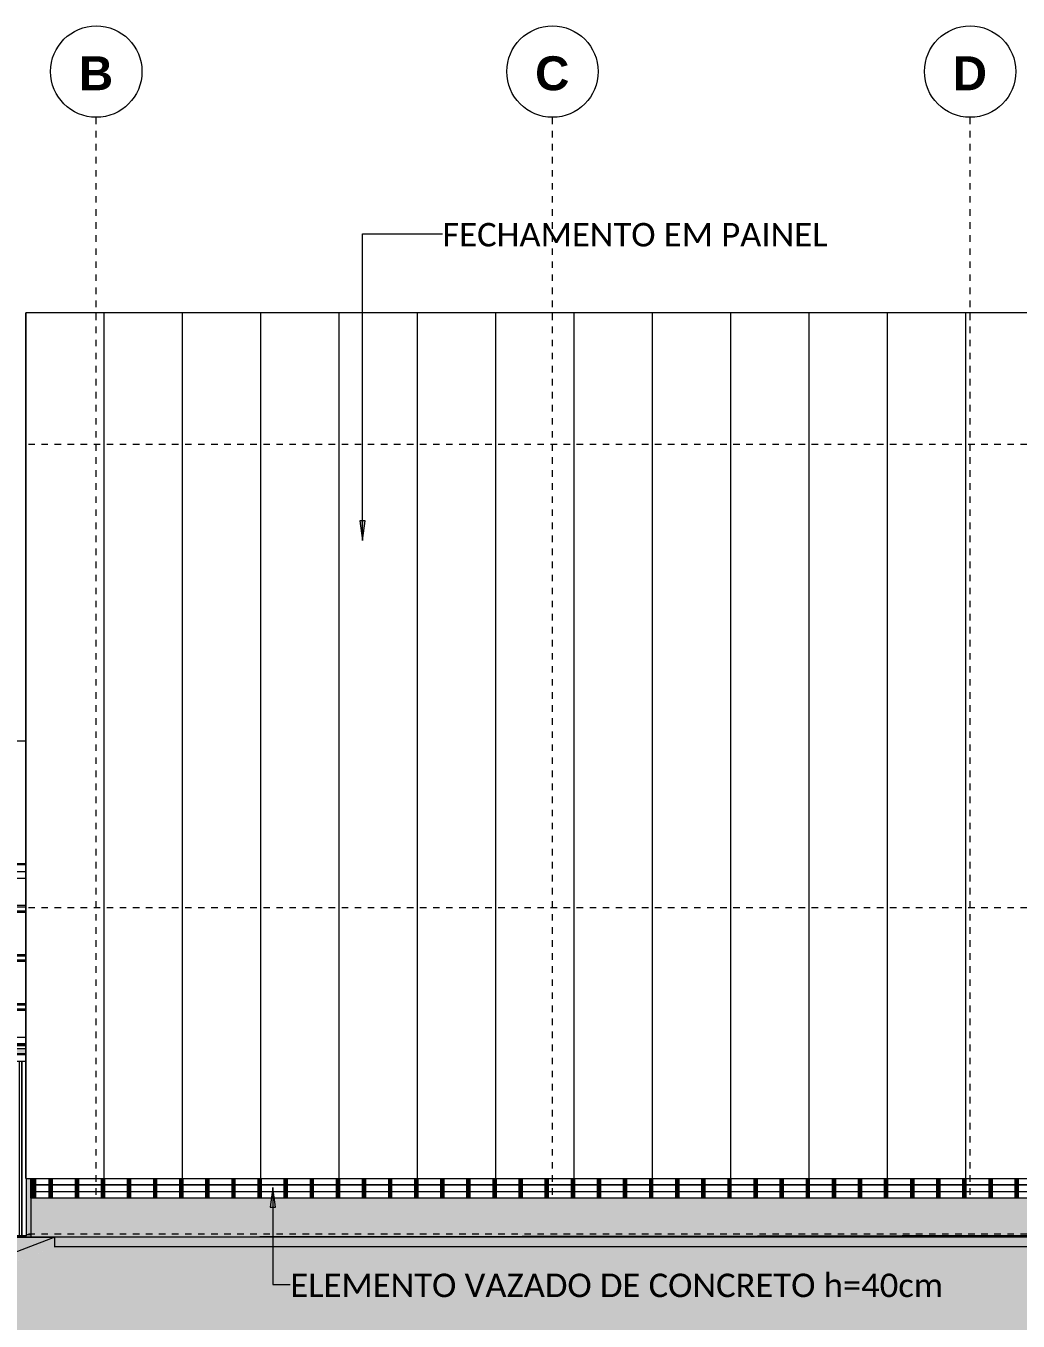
# Model space of a CAD drawing. Header units: metres. Extents: x -3 to 469, y -13 to 19.
# Drawn here: x 286.85 to 302.05, y -1.34 to 18.51 of the extents above; entities that cross this region are included whole.
import ezdxf

# ---------------------------------------------------------------- set-up
doc = ezdxf.new("R2010")
doc.units = ezdxf.units.M
doc.linetypes.add('Center', pattern=[0.03, 0.012, -0.006, 0.006, -0.006])
doc.linetypes.add('Grid Line', pattern=[0.022225, 0.0127, -0.003175, 0.003175, -0.003175])
for name, color, linetype, lineweight in [('0-1', 7, 'Continuous', 5), ('A-ANNO-KEYN', 7, 'Continuous', 5), ('A-DETL-1', 7, 'Continuous', 20), ('A-DETL-5', 7, 'Continuous', 9), ('A-FLOR', 7, 'Continuous', 9), ('A-FLOR-1', 7, 'Continuous', 20), ('A-GLAZ-CURT', 7, 'Continuous', 5), ('A-GLAZ-CWMG', 7, 'Continuous', 5), ('A-WALL', 7, 'Continuous', 9), ('I-WALL', 7, 'Continuous', 9), ('S-GRID-IDEN', 7, 'Continuous', 5), ('S-GRID-IDEN-1', 7, 'Continuous', 18)]:
    doc.layers.add(name, color=color, linetype=linetype, lineweight=lineweight)
for name, color, linetype, lineweight, true_color in [('A-DETL-GENF-1', 7, 'Continuous', 5, 0xb8a087), ('A-FLOR-2', 7, 'Continuous', 9, 0xaaaaaa), ('A-FLOR-LEVL-2', 7, 'Center', 5, 0x0080c0), ('A-FLOR-PATT-5', 7, 'Continuous', 20, 0xd8dad9), ('A-FLOR-PATT-6', 7, 'Continuous', 20, 0xb8c78b), ('A-FLOR-PATT-7', 7, 'Continuous', 20, 0xd3dcb8), ('A-FLOR-PATT-8', 7, 'Continuous', 9, 0x6b7b3c), ('A-GENM-1', 7, 'Continuous', 9, 0xaaaaaa), ('A-GLAZ-CWMG-1', 7, 'Continuous', 5, 0xf2f2f2), ('A-WALL-1', 7, 'Continuous', 9, 0xaaaaaa), ('A-WALL-PATT-2', 7, 'Continuous', 5, 0x5f5f5f), ('A-WALL-PATT-3', 7, 'Continuous', 5, 0x515151), ('S-COLS-2', 7, 'Continuous', 9, 0xe3e2df), ('S-GRID-1', 9, 'Grid Line', 5, 0x808080)]:
    doc.layers.add(name, color=color, linetype=linetype, lineweight=lineweight, true_color=true_color)
doc.styles.add('Arial_B', font='arialbd.ttf', dxfattribs={"height": 0.52})
doc.styles.add('Calibri_2', font='calibri.ttf', dxfattribs={"height": 0.36})

# ---------------------------------------------------------------- blocks, each defined once
blk = doc.blocks.new('PL 215543 - PL 215543-313195-FACHADA 03')
at = {"layer": 'A-GENM-1'}
for p, q in [((-2.509, -0.03), (-2.509, 2.64)), ((-2.509, 2.64), (-2.509, -0.03)), ((-2.473, -0.03), (-2.473, 2.64)), ((-2.409, 2.64), (-2.405, 2.64)), ((-2.405, 2.64), (-2.333, 2.64)), ((-2.405, -0.03), (-2.405, 2.64)), ((-2.333, 2.64), (-2.33, 2.64)), ((-2.333, -0.03), (-2.333, 2.64)), ((-2.265, -0.03), (-2.265, 2.64)), ((-2.229, -0.03), (-2.229, 2.64)), ((-2.229, -0.03), (-2.229, 2.64)), ((-2.193, 2.64), (-2.193, -0.03)), ((-2.129, 2.64), (-2.125, 2.64)), ((-2.125, 2.64), (-2.053, 2.64)), ((-2.125, -0.03), (-2.125, 2.64)), ((-2.053, 2.64), (-2.05, 2.64)), ((-2.053, -0.03), (-2.053, 2.64)), ((-1.985, -0.03), (-1.985, 2.64)), ((-1.949, -0.03), (-1.949, 2.64)), ((-1.949, -0.03), (-1.949, 2.64)), ((-1.913, 2.64), (-1.913, -0.03)), ((-1.849, 2.64), (-1.845, 2.64)), ((-1.845, 2.64), (-1.773, 2.64)), ((-1.845, -0.03), (-1.845, 2.64)), ((-1.773, 2.64), (-1.77, 2.64)), ((-1.773, -0.03), (-1.773, 2.64)), ((-1.705, -0.03), (-1.705, 2.64)), ((-1.669, -0.03), (-1.669, 2.64)), ((-1.669, -0.03), (-1.669, 2.64)), ((-1.633, 2.64), (-1.633, -0.03)), ((-1.569, 2.64), (-1.565, 2.64)), ((-1.565, 2.64), (-1.493, 2.64)), ((-1.565, -0.03), (-1.565, 2.64)), ((-1.493, 2.64), (-1.49, 2.64)), ((-1.493, -0.03), (-1.493, 2.64)), ((-1.425, -0.03), (-1.425, 2.64)), ((-1.389, -0.03), (-1.389, 2.64)), ((-1.389, -0.03), (-1.389, 2.64)), ((-1.353, 2.64), (-1.353, -0.03)), ((-1.289, 2.64), (-1.285, 2.64)), ((-1.285, 2.64), (-1.213, 2.64)), ((-1.285, -0.03), (-1.285, 2.64)), ((-1.213, 2.64), (-1.21, 2.64)), ((-1.213, -0.03), (-1.213, 2.64)), ((-1.145, -0.03), (-1.145, 2.64)), ((-1.109, -0.03), (-1.109, 2.64)), ((-1.109, -0.03), (-1.109, 2.64)), ((-1.073, 2.64), (-1.073, -0.03)), ((-1.009, 2.64), (-1.005, 2.64)), ((-1.005, 2.64), (-0.933, 2.64)), ((-1.005, -0.03), (-1.005, 2.64)), ((-0.933, 2.64), (-0.93, 2.64)), ((-0.933, -0.03), (-0.933, 2.64)), ((-0.865, -0.03), (-0.865, 2.64)), ((-0.829, -0.03), (-0.829, 2.64)), ((-0.829, -0.03), (-0.829, 2.64)), ((-0.793, -0.03), (-0.793, 2.64)), ((-0.729, 2.64), (-0.725, 2.64)), ((-0.725, 2.64), (-0.653, 2.64)), ((-0.725, -0.03), (-0.725, 2.64)), ((-0.653, 2.64), (-0.65, 2.64)), ((-0.653, -0.03), (-0.653, 2.64)), ((-0.585, -0.03), (-0.585, 2.64)), ((-0.549, 2.64), (-0.549, -0.03)), ((-0.549, -0.03), (-0.549, 2.64)), ((-0.48, -0.03), (-0.48, 0.85)), ((-2.509, -0.03), (-2.578, -0.03)), ((-2.473, -0.03), (-2.509, -0.03)), ((-2.405, -0.03), (-2.473, -0.03)), ((-2.333, -0.03), (-2.405, -0.03)), ((-2.265, -0.03), (-2.333, -0.03)), ((-2.229, -0.03), (-2.265, -0.03)), ((-2.193, -0.03), (-2.229, -0.03)), ((-2.125, -0.03), (-2.193, -0.03)), ((-2.053, -0.03), (-2.125, -0.03)), ((-1.985, -0.03), (-2.053, -0.03)), ((-1.949, -0.03), (-1.985, -0.03)), ((-1.913, -0.03), (-1.949, -0.03)), ((-1.845, -0.03), (-1.913, -0.03)), ((-1.773, -0.03), (-1.845, -0.03)), ((-1.705, -0.03), (-1.773, -0.03)), ((-1.669, -0.03), (-1.705, -0.03)), ((-1.633, -0.03), (-1.669, -0.03)), ((-1.565, -0.03), (-1.633, -0.03)), ((-1.493, -0.03), (-1.565, -0.03)), ((-1.425, -0.03), (-1.493, -0.03)), ((-1.389, -0.03), (-1.425, -0.03)), ((-1.353, -0.03), (-1.389, -0.03)), ((-1.285, -0.03), (-1.353, -0.03)), ((-1.213, -0.03), (-1.285, -0.03)), ((-1.145, -0.03), (-1.213, -0.03)), ((-1.109, -0.03), (-1.145, -0.03)), ((-1.073, -0.03), (-1.109, -0.03)), ((-1.005, -0.03), (-1.073, -0.03)), ((-0.933, -0.03), (-1.005, -0.03)), ((-0.865, -0.03), (-0.933, -0.03)), ((-0.829, -0.03), (-0.865, -0.03)), ((-0.793, -0.03), (-0.829, -0.03)), ((-0.725, -0.03), (-0.793, -0.03)), ((-0.653, -0.03), (-0.725, -0.03)), ((-0.585, -0.03), (-0.653, -0.03)), ((-0.549, -0.03), (-0.585, -0.03)), ((-0.48, -0.03), (-0.549, -0.03))]:
    blk.add_line(p, q, dxfattribs=at)
blk = doc.blocks.new('Viga-007 35615 - Viga-007 35615-329649-FACHADA 03')
at = {"layer": 'A-GENM-1'}
for p, q in [((-1.305, 5.033), (-1.41, 5.033)), ((-1.41, 5.01), (-1.305, 5.01)), ((-0.817, 5.033), (-1.267, 5.033)), ((-1.267, 5.01), (-0.817, 5.01)), ((-0.488, 5.033), (-0.779, 5.033)), ((-0.779, 5.01), (-0.488, 5.01)), ((-1.41, 4.95), (-1.305, 4.95)), ((-1.41, 4.928), (-1.305, 4.928)), ((-1.267, 4.95), (-0.817, 4.95)), ((-1.267, 4.928), (-0.817, 4.928)), ((-0.779, 4.95), (-0.488, 4.95)), ((-0.779, 4.928), (-0.488, 4.928)), ((-1.41, 4.282), (-1.304, 4.282)), ((-1.41, 4.26), (-1.304, 4.26)), ((-1.41, 4.2), (-1.304, 4.2)), ((-1.41, 4.178), (-1.304, 4.178)), ((-1.268, 4.282), (-0.817, 4.282)), ((-1.268, 4.26), (-0.817, 4.26)), ((-1.268, 4.2), (-0.817, 4.2)), ((-1.268, 4.178), (-0.817, 4.178)), ((-0.78, 4.282), (-0.488, 4.282)), ((-0.78, 4.26), (-0.488, 4.26)), ((-0.78, 4.2), (-0.488, 4.2)), ((-0.78, 4.178), (-0.488, 4.178)), ((-1.41, 3.532), (-1.305, 3.532)), ((-1.41, 3.51), (-1.305, 3.51)), ((-1.41, 3.45), (-1.305, 3.45)), ((-1.41, 3.427), (-1.305, 3.427)), ((-1.267, 3.532), (-0.817, 3.532)), ((-1.267, 3.51), (-0.817, 3.51)), ((-1.267, 3.45), (-0.817, 3.45)), ((-1.267, 3.427), (-0.817, 3.427)), ((-0.779, 3.532), (-0.488, 3.532)), ((-0.779, 3.51), (-0.488, 3.51)), ((-0.779, 3.45), (-0.488, 3.45)), ((-0.779, 3.427), (-0.488, 3.427))]:
    blk.add_line(p, q, dxfattribs=at)
blk = doc.blocks.new('Viga-003 37006 - Viga-003 37006-334505-FACHADA 03')
at = {"layer": 'A-GENM-1'}
blk.add_line((-0.488, 5.67), (-2.579, 5.67), dxfattribs=at)
blk = doc.blocks.new('CONTAINER-R01_rvt-3-FACHADA 03')
at = {"layer": 'A-FLOR-2'}
for p, q in [((-2.579, 5.66), (-0.488, 5.66)), ((-0.488, 5.55), (-0.761, 5.55)), ((-2.711, 2.9), (-0.488, 2.9)), ((-0.488, 2.88), (-2.711, 2.88)), ((-2.579, 2.75), (-0.488, 2.75)), ((-0.488, 2.64), (-0.65, 2.64))]:
    blk.add_line(p, q, dxfattribs=at)
at = {"layer": 'A-WALL-1'}
for p, q in [((-0.488, 5.55), (-0.761, 5.55)), ((-0.761, 5.45), (-0.488, 5.45)), ((-0.488, 3.01), (-0.761, 3.01)), ((-0.761, 2.91), (-0.488, 2.91)), ((-0.488, 2.913), (-0.679, 2.913)), ((-0.679, 2.84), (-0.488, 2.84)), ((-0.488, 2.76), (-2.579, 2.76)), ((-0.48, -0.01), (-0.413, -0.01))]:
    blk.add_line(p, q, dxfattribs=at)
at = {"layer": 'A-GENM-1'}
for name in ['Viga-003 37006 - Viga-003 37006-334505-FACHADA 03', 'Viga-007 35615 - Viga-007 35615-329649-FACHADA 03', 'PL 215543 - PL 215543-313195-FACHADA 03']:
    blk.add_blockref(name, (0, 0), dxfattribs=at)
blk = doc.blocks.new('System Panel - COMOVENTE-4463888-FACHADA 03')
at = {"layer": 'A-GLAZ-CURT'}
h = blk.add_hatch(dxfattribs=at)
h.set_pattern_fill('FP_66', color=256, style=0, pattern_type=2)
h.set_pattern_definition([(0, (20.09, 0.65), (0, 0.15), [])])
h.paths.add_polyline_path([(20.265, 0.55), (20.265, 0.75), (19.915, 0.75), (19.915, 0.55), (20.115, 0.55)])
blk.add_line((20.265, 0.75), (19.915, 0.75), dxfattribs=at)
blk = doc.blocks.new('System Panel - COMOVENTE-4761082-FACHADA 03')
at = {"layer": 'A-GLAZ-CURT'}
h = blk.add_hatch(dxfattribs=at)
h.set_pattern_fill('FP_67', color=256, style=0, pattern_type=2)
h.set_pattern_definition([(0, (-0.274, 0.65), (0, 0.15), [])])
h.paths.add_polyline_path([(-0.289, 0.55), (-0.135, 0.55), (-0.135, 0.75), (-0.343, 0.75), (-0.343, 0.55)])
blk.add_line((-0.135, 0.75), (-0.343, 0.75), dxfattribs=at)
blk = doc.blocks.new('Rectangular Mullion - 80mm x 50mm aluminio-4464544-FACHADA 03')
at = {"layer": 'A-GLAZ-CWMG-1'}
blk.add_hatch(color=256, dxfattribs=at).paths.add_polyline_path([(20.315, 0.55), (20.315, 0.75), (20.265, 0.75), (20.265, 0.55), (20.307, 0.55)])
at = {"layer": 'A-GLAZ-CWMG'}
for p, q in [((20.265, 0.75), (20.265, 0.55)), ((20.315, 0.75), (20.315, 0.55)), ((20.315, 0.55), (20.265, 0.55))]:
    blk.add_line(p, q, dxfattribs=at)
blk = doc.blocks.new('Rectangular Mullion - 70mm x 70mm aluminio-4481702-FACHADA 03')
at = {"layer": 'A-GLAZ-CWMG-1'}
blk.add_hatch(color=256, dxfattribs=at).paths.add_polyline_path([(-0.343, 0.75), (-0.343, 0.85), (-0.413, 0.85), (-0.413, 0.75), (-0.385, 0.75)])
at = {"layer": 'A-GLAZ-CWMG'}
for p, q in [((-0.413, 0.85), (-0.413, 0.75)), ((-0.343, 0.85), (-0.343, 0.75)), ((-0.343, 0.75), (-0.413, 0.75))]:
    blk.add_line(p, q, dxfattribs=at)
blk = doc.blocks.new('Rectangular Mullion - 80mm x 50mm aluminio-4464545-FACHADA 03')
at = {"layer": 'A-GLAZ-CWMG-1'}
blk.add_hatch(color=256, dxfattribs=at).paths.add_polyline_path([(20.315, 0.75), (20.315, 0.85), (20.265, 0.85), (20.265, 0.75), (20.307, 0.75)])
at = {"layer": 'A-GLAZ-CWMG'}
for p, q in [((20.265, 0.85), (20.265, 0.75)), ((20.315, 0.85), (20.315, 0.75))]:
    blk.add_line(p, q, dxfattribs=at)
blk = doc.blocks.new('System Panel - COMOVENTE-V49-FACHADA 03')
at = {"layer": 'A-GLAZ-CURT'}
h = blk.add_hatch(dxfattribs=at)
h.set_pattern_fill('FP_69', color=256, style=0, pattern_type=2)
h.set_pattern_definition([(0, (20.09, 0.85), (0, 0.15), [])])
h.paths.add_polyline_path([(20.265, 0.75), (20.265, 0.85), (19.915, 0.85), (19.915, 0.75), (20.115, 0.75)])
blk.add_line((19.915, 0.75), (20.265, 0.75), dxfattribs=at)
blk = doc.blocks.new('System Panel - COMOVENTE-4761083-FACHADA 03')
at = {"layer": 'A-GLAZ-CURT'}
h = blk.add_hatch(dxfattribs=at)
h.set_pattern_fill('FP_70', color=256, style=0, pattern_type=2)
h.set_pattern_definition([(0, (-0.239, 0.85), (0, 0.15), [])])
h.paths.add_polyline_path([(-0.135, 0.75), (-0.135, 0.85), (-0.343, 0.85), (-0.343, 0.75), (-0.289, 0.75)])
blk.add_line((-0.343, 0.75), (-0.135, 0.75), dxfattribs=at)
blk = doc.blocks.new('Rectangular Mullion - 70mm x 70mm aluminio-4480076-FACHADA 03')
at = {"layer": 'A-GLAZ-CWMG-1'}
blk.add_hatch(color=256, dxfattribs=at).paths.add_polyline_path([(-0.343, 0.75), (-0.343, 0.85), (-0.413, 0.85), (-0.413, 0.75), (-0.385, 0.75)])
at = {"layer": 'A-GLAZ-CWMG'}
for p, q in [((-0.413, 0.75), (-0.413, 0.85)), ((-0.343, 0.85), (-0.343, 0.75))]:
    blk.add_line(p, q, dxfattribs=at)
blk = doc.blocks.new('Rectangular Mullion - 70mm x 70mm aluminio-4480077-FACHADA 03')
at = {"layer": 'A-GLAZ-CWMG-1'}
blk.add_hatch(color=256, dxfattribs=at).paths.add_polyline_path([(-0.343, 0.55), (-0.343, 0.75), (-0.413, 0.75), (-0.413, 0.55)])
at = {"layer": 'A-GLAZ-CWMG'}
for p, q in [((-0.413, 0.55), (-0.413, 0.75)), ((-0.343, 0.75), (-0.343, 0.55)), ((-0.343, 0.55), (-0.413, 0.55))]:
    blk.add_line(p, q, dxfattribs=at)
blk = doc.blocks.new('Eixo - CABEÇA DE EIXO - PRETO-498843-FACHADA 03')
at = {"layer": 'S-GRID-IDEN-1'}
blk.add_circle((7.58, 17.808), 0.7, dxfattribs=at)

msp = doc.modelspace()

# ---------------------------------------------------------------- hatches: boundary and pattern name
at = {"layer": 'A-ANNO-KEYN'}
for points in [[(292.009, 10.624), (292.048, 10.924), (291.969, 10.924)], [(290.634, 0.71), (290.595, 0.41), (290.674, 0.41)]]:
    msp.add_hatch(color=256, dxfattribs=at).paths.add_polyline_path(points)
at = {"layer": 'A-DETL-GENF-1'}
h = msp.add_hatch(dxfattribs=at)
h.set_pattern_fill('FP_49', color=256, style=0, pattern_type=2)
h.set_pattern_definition([(45, (292.2927, 0), (0, 1.79605), [1.27, -1.27]), (45, (292.6297, -0.3368), (0, 1.79605), [1.27, -1.27]), (45, (292.9657, -0.6735), (0, 1.79605), [1.27, -1.27]), (135, (292.2927, 0.2245), (-1.79605, 1e-16), [1.27, -1.27]), (135, (292.6297, 0.5613), (-1.79605, 1e-16), [1.27, -1.27]), (135, (292.9657, 0.898), (-1.79605, 1e-16), [1.27, -1.27])])
h.paths.add_polyline_path([(303.603, -12.972), (343.641, -12.972), (343.641, -0.3), (342.959, -0.3), (340.98, -0.253), (333.632, -0.182), (330.359, -0.184), (328.242, -0.202), (326.702, -0.23), (325.554, -0.3), (314.575, -0.298), (312.265, -0.253), (307.719, -0.3), (307.719, -0.2), (287.285, -0.2), (283.029, -1.834), (279.304, -2.832), (275.483, -4.297), (274.303, -4.704), (272.889, -5.849), (271.666, -6.9), (270.15, -8.265), (266.128, -12.016), (265.628, -12.016), (263.181, -12.143), (254.856, -12.434), (253.757, -12.434), (245.087, -11.98), (245.087, -12.972), (300.524, -12.972)])
at = {"layer": 'A-FLOR-PATT-5'}
msp.add_hatch(color=256, dxfattribs=at).paths.add_polyline_path([(291.414, -0.043), (307.719, -0.024), (307.719, -0.004), (291.477, -0.043)])
at = {"layer": 'A-FLOR-PATT-6'}
msp.add_hatch(color=256, dxfattribs=at).paths.add_polyline_path([(284.751, -1.021), (287.293, -0.05), (279.096, -0.05), (283.032, -0.726)])
at = {"layer": 'A-FLOR-PATT-7'}
msp.add_hatch(color=256, dxfattribs=at).paths.add_polyline_path([(285.889, -0.05), (307.719, -0.05), (307.719, -0.024), (285.894, -0.05)])
at = {"layer": 'A-FLOR-PATT-8'}
for points in [[(275.295, -4.087), (275.744, -3.852), (276.137, -3.658), (276.538, -3.471), (276.962, -3.284), (284.751, -1.171), (286.664, -0.438), (287.285, -0.2), (287.293, -0.2), (287.293, -0.05), (284.751, -1.021), (278.093, -2.827), (277.883, -2.878), (277.675, -2.935), (277.425, -3.013), (277.263, -3.067), (276.962, -3.178), (276.858, -3.218), (276.538, -3.352), (276.46, -3.385), (276.119, -3.54), (276.067, -3.565), (275.704, -3.742), (275.486, -3.852), (275.295, -3.952)], [(307.719, -0.2), (307.719, -0.05), (287.293, -0.05), (287.293, -0.2), (307.453, -0.2)]]:
    msp.add_hatch(color=256, dxfattribs=at).paths.add_polyline_path(points)
at = {"layer": 'A-WALL-PATT-2'}
h = msp.add_hatch(dxfattribs=at)
h.set_pattern_fill('FP_64', color=256, style=0, pattern_type=2)
h.set_pattern_definition([(90, (286.8504, 0), (-1.2, 7e-17), [])])
h.paths.add_polyline_path([(286.89, 0.85), (286.89, 14.113), (286.85, 14.113), (286.85, 0.85), (286.857, 0.85)])
h = msp.add_hatch(dxfattribs=at)
h.set_pattern_fill('FP_63', color=256, style=0, pattern_type=2)
h.set_pattern_definition([(90, (285.6507, 0), (-1.2, 7e-17), [])])
h.paths.add_polyline_path([(317.463, 0.85), (327.856, 0.85), (327.857, 5), (333.596, 5), (333.596, 0.85), (341.949, 0.85), (341.949, 14.113), (286.89, 14.113), (286.89, 0.85), (308.069, 0.85), (308.069, 5), (313.769, 5), (313.769, 0.85), (315.923, 0.85)])
h = msp.add_hatch(dxfattribs=at)
h.set_pattern_fill('FP_50', color=256, style=0, pattern_type=2)
h.set_pattern_definition([(90, (286.8704, 0), (-1.2, 7e-17), [])])
h.paths.add_polyline_path([(284.488, 5.67), (286.85, 5.67), (286.85, 7.55), (280.706, 7.55), (280.706, 5.67), (284.484, 5.67)])
at = {"layer": 'A-WALL-PATT-3'}
h = msp.add_hatch(dxfattribs=at)
h.set_pattern_fill('FP_48', color=256, style=0, pattern_type=2)
h.set_pattern_definition([(0, (321.88868, 0), (0, 0.2), []), (90, (321.88868, 0), (-0.2, 0.2), [0.2, -0.2])])
h.paths.add_polyline_path([(319.773, -0.05), (321.959, -0.05), (321.959, 0.55), (313.769, 0.55), (313.769, 0.1), (313.934, 0.099), (315.767, -0.05), (319.003, -0.05)])
h.paths.add_polyline_path([(286.926, -0.049), (293.209, -0.039), (307.719, -0.004), (307.719, 0), (308.069, 0), (308.069, 0.55), (286.926, 0.55), (286.926, -0.024)])
at = {"layer": 'S-COLS-2'}
h = msp.add_hatch(color=256, dxfattribs=at)
h.paths.add_polyline_path([(286.679, -0.049), (286.926, -0.049), (286.926, 0.85), (286.858, 0.85), (286.857, -0.03), (286.679, -0.03)])
h.paths.add_polyline_path([(286.85, 2.75), (286.85, 2.84), (286.679, 2.84), (286.679, 2.75)])

# ---------------------------------------------------------------- linework, layer by layer
at = {"layer": 'A-ANNO-KEYN'}
for p, q in [((292.009, 15.32), (293.232, 15.32)), ((292.009, 10.624), (292.009, 15.32)), ((292.048, 10.924), (291.969, 10.924)), ((291.969, 10.924), (292.009, 10.624)), ((292.009, 10.624), (292.048, 10.924)), ((290.634, 0.71), (290.595, 0.41)), ((290.674, 0.41), (290.634, 0.71)), ((290.634, 0.71), (290.634, -0.776)), ((290.595, 0.41), (290.674, 0.41)), ((290.634, -0.776), (290.901, -0.776))]:
    msp.add_line(p, q, dxfattribs=at)
at = {"layer": 'A-DETL-1'}
for p, q in [((286.85, 14.113), (286.85, 0.85)), ((341.989, 14.113), (286.85, 14.113)), ((286.85, 0.85), (308.069, 0.85)), ((307.719, -0.2), (287.285, -0.2))]:
    msp.add_line(p, q, dxfattribs=at)
at = {"layer": 'A-DETL-5'}
msp.add_line((280.666, 5.67), (286.85, 5.67), dxfattribs=at)
at = {"layer": 'A-FLOR'}
for p, q in [((278.965, -0.05), (287.293, -0.05)), ((307.719, -0.024), (285.889, -0.05))]:
    msp.add_line(p, q, dxfattribs=at)
at = {"layer": 'A-FLOR-1'}
for p, q in [((287.293, -0.05), (284.751, -1.021)), ((287.293, -0.2), (287.293, -0.05)), ((307.869, -0.05), (287.293, -0.05))]:
    msp.add_line(p, q, dxfattribs=at)
at = {"layer": 'A-FLOR-LEVL-2'}
for p, q in [((286.889, 12.1), (342.991, 12.1)), ((286.889, 5), (342.991, 5)), ((286.889, 0), (342.991, 0))]:
    msp.add_line(p, q, dxfattribs=at)
at = {"layer": 'A-WALL'}
for p, q in [((341.989, 14.113), (286.85, 14.113)), ((286.85, 0.85), (286.85, 14.113)), ((286.85, 7.55), (280.666, 7.55)), ((286.85, 0.85), (308.069, 0.85))]:
    msp.add_line(p, q, dxfattribs=at)
at = {"layer": 'I-WALL'}
for p, q in [((308.069, 0.55), (286.926, 0.55)), ((286.926, 0.55), (286.926, -0.049)), ((291.414, -0.043), (307.719, -0.004))]:
    msp.add_line(p, q, dxfattribs=at)
at = {"layer": 'S-GRID-1'}
for p, q in [((287.929, 0.6), (287.929, 17.108)), ((294.919, 0.6), (294.919, 17.108)), ((301.319, 0.6), (301.319, 17.108))]:
    msp.add_line(p, q, dxfattribs=at)

# ---------------------------------------------------------------- block references
at = {"layer": '0-1'}
msp.add_blockref('CONTAINER-R01_rvt-3-FACHADA 03', (287.339, 0), dxfattribs=at)
at = {"layer": 'A-GLAZ-CURT'}
for name, p in [('System Panel - COMOVENTE-4761083-FACHADA 03', (287.339, 0)), ('System Panel - COMOVENTE-V49-FACHADA 03', (267.339, 0)), ('System Panel - COMOVENTE-V49-FACHADA 03', (267.739, 0)), ('System Panel - COMOVENTE-V49-FACHADA 03', (268.139, 0)), ('System Panel - COMOVENTE-V49-FACHADA 03', (268.539, 0)), ('System Panel - COMOVENTE-V49-FACHADA 03', (268.939, 0)), ('System Panel - COMOVENTE-V49-FACHADA 03', (269.339, 0)), ('System Panel - COMOVENTE-V49-FACHADA 03', (269.739, 0)), ('System Panel - COMOVENTE-V49-FACHADA 03', (270.139, 0)), ('System Panel - COMOVENTE-V49-FACHADA 03', (270.539, 0)), ('System Panel - COMOVENTE-V49-FACHADA 03', (270.939, 0)), ('System Panel - COMOVENTE-V49-FACHADA 03', (271.339, 0)), ('System Panel - COMOVENTE-V49-FACHADA 03', (271.739, 0)), ('System Panel - COMOVENTE-V49-FACHADA 03', (272.139, 0)), ('System Panel - COMOVENTE-V49-FACHADA 03', (272.539, 0)), ('System Panel - COMOVENTE-V49-FACHADA 03', (272.939, 0)), ('System Panel - COMOVENTE-V49-FACHADA 03', (273.339, 0)), ('System Panel - COMOVENTE-V49-FACHADA 03', (273.739, 0)), ('System Panel - COMOVENTE-V49-FACHADA 03', (274.139, 0)), ('System Panel - COMOVENTE-V49-FACHADA 03', (274.539, 0)), ('System Panel - COMOVENTE-V49-FACHADA 03', (274.939, 0)), ('System Panel - COMOVENTE-V49-FACHADA 03', (275.339, 0)), ('System Panel - COMOVENTE-V49-FACHADA 03', (275.739, 0)), ('System Panel - COMOVENTE-V49-FACHADA 03', (276.139, 0)), ('System Panel - COMOVENTE-V49-FACHADA 03', (276.539, 0)), ('System Panel - COMOVENTE-V49-FACHADA 03', (276.939, 0)), ('System Panel - COMOVENTE-V49-FACHADA 03', (277.339, 0)), ('System Panel - COMOVENTE-V49-FACHADA 03', (277.739, 0)), ('System Panel - COMOVENTE-V49-FACHADA 03', (278.139, 0)), ('System Panel - COMOVENTE-V49-FACHADA 03', (278.539, 0)), ('System Panel - COMOVENTE-V49-FACHADA 03', (278.939, 0)), ('System Panel - COMOVENTE-V49-FACHADA 03', (279.339, 0)), ('System Panel - COMOVENTE-V49-FACHADA 03', (279.739, 0)), ('System Panel - COMOVENTE-V49-FACHADA 03', (280.139, 0)), ('System Panel - COMOVENTE-V49-FACHADA 03', (280.539, 0)), ('System Panel - COMOVENTE-V49-FACHADA 03', (280.939, 0)), ('System Panel - COMOVENTE-V49-FACHADA 03', (281.339, 0)), ('System Panel - COMOVENTE-V49-FACHADA 03', (281.739, 0)), ('System Panel - COMOVENTE-V49-FACHADA 03', (282.139, 0)), ('System Panel - COMOVENTE-4761082-FACHADA 03', (287.339, 0)), ('System Panel - COMOVENTE-4463888-FACHADA 03', (267.339, 0)), ('System Panel - COMOVENTE-4463888-FACHADA 03', (267.739, 0)), ('System Panel - COMOVENTE-4463888-FACHADA 03', (268.139, 0)), ('System Panel - COMOVENTE-4463888-FACHADA 03', (268.539, 0)), ('System Panel - COMOVENTE-4463888-FACHADA 03', (268.939, 0)), ('System Panel - COMOVENTE-4463888-FACHADA 03', (269.339, 0)), ('System Panel - COMOVENTE-4463888-FACHADA 03', (269.739, 0)), ('System Panel - COMOVENTE-4463888-FACHADA 03', (270.139, 0)), ('System Panel - COMOVENTE-4463888-FACHADA 03', (270.539, 0)), ('System Panel - COMOVENTE-4463888-FACHADA 03', (270.939, 0)), ('System Panel - COMOVENTE-4463888-FACHADA 03', (271.339, 0)), ('System Panel - COMOVENTE-4463888-FACHADA 03', (271.739, 0)), ('System Panel - COMOVENTE-4463888-FACHADA 03', (272.139, 0)), ('System Panel - COMOVENTE-4463888-FACHADA 03', (272.539, 0)), ('System Panel - COMOVENTE-4463888-FACHADA 03', (272.939, 0)), ('System Panel - COMOVENTE-4463888-FACHADA 03', (273.339, 0)), ('System Panel - COMOVENTE-4463888-FACHADA 03', (273.739, 0)), ('System Panel - COMOVENTE-4463888-FACHADA 03', (274.139, 0)), ('System Panel - COMOVENTE-4463888-FACHADA 03', (274.539, 0)), ('System Panel - COMOVENTE-4463888-FACHADA 03', (274.939, 0)), ('System Panel - COMOVENTE-4463888-FACHADA 03', (275.339, 0)), ('System Panel - COMOVENTE-4463888-FACHADA 03', (275.739, 0)), ('System Panel - COMOVENTE-4463888-FACHADA 03', (276.139, 0)), ('System Panel - COMOVENTE-4463888-FACHADA 03', (276.539, 0)), ('System Panel - COMOVENTE-4463888-FACHADA 03', (276.939, 0)), ('System Panel - COMOVENTE-4463888-FACHADA 03', (277.339, 0)), ('System Panel - COMOVENTE-4463888-FACHADA 03', (277.739, 0)), ('System Panel - COMOVENTE-4463888-FACHADA 03', (278.139, 0)), ('System Panel - COMOVENTE-4463888-FACHADA 03', (278.539, 0)), ('System Panel - COMOVENTE-4463888-FACHADA 03', (278.939, 0)), ('System Panel - COMOVENTE-4463888-FACHADA 03', (279.339, 0)), ('System Panel - COMOVENTE-4463888-FACHADA 03', (279.739, 0)), ('System Panel - COMOVENTE-4463888-FACHADA 03', (280.139, 0)), ('System Panel - COMOVENTE-4463888-FACHADA 03', (280.539, 0)), ('System Panel - COMOVENTE-4463888-FACHADA 03', (280.939, 0)), ('System Panel - COMOVENTE-4463888-FACHADA 03', (281.339, 0)), ('System Panel - COMOVENTE-4463888-FACHADA 03', (281.739, 0)), ('System Panel - COMOVENTE-4463888-FACHADA 03', (282.139, 0))]:
    msp.add_blockref(name, p, dxfattribs=at)
at = {"layer": 'A-GLAZ-CWMG'}
for name, p in [('Rectangular Mullion - 70mm x 70mm aluminio-4481702-FACHADA 03', (287.339, 0)), ('Rectangular Mullion - 70mm x 70mm aluminio-4480076-FACHADA 03', (287.339, 0)), ('Rectangular Mullion - 80mm x 50mm aluminio-4464545-FACHADA 03', (266.939, 0)), ('Rectangular Mullion - 80mm x 50mm aluminio-4464545-FACHADA 03', (267.339, 0)), ('Rectangular Mullion - 80mm x 50mm aluminio-4464545-FACHADA 03', (267.739, 0)), ('Rectangular Mullion - 80mm x 50mm aluminio-4464545-FACHADA 03', (268.139, 0)), ('Rectangular Mullion - 80mm x 50mm aluminio-4464545-FACHADA 03', (268.539, 0)), ('Rectangular Mullion - 80mm x 50mm aluminio-4464545-FACHADA 03', (268.939, 0)), ('Rectangular Mullion - 80mm x 50mm aluminio-4464545-FACHADA 03', (269.339, 0)), ('Rectangular Mullion - 80mm x 50mm aluminio-4464545-FACHADA 03', (269.739, 0)), ('Rectangular Mullion - 80mm x 50mm aluminio-4464545-FACHADA 03', (270.139, 0)), ('Rectangular Mullion - 80mm x 50mm aluminio-4464545-FACHADA 03', (270.539, 0)), ('Rectangular Mullion - 80mm x 50mm aluminio-4464545-FACHADA 03', (270.939, 0)), ('Rectangular Mullion - 80mm x 50mm aluminio-4464545-FACHADA 03', (271.339, 0)), ('Rectangular Mullion - 80mm x 50mm aluminio-4464545-FACHADA 03', (271.739, 0)), ('Rectangular Mullion - 80mm x 50mm aluminio-4464545-FACHADA 03', (272.139, 0)), ('Rectangular Mullion - 80mm x 50mm aluminio-4464545-FACHADA 03', (272.539, 0)), ('Rectangular Mullion - 80mm x 50mm aluminio-4464545-FACHADA 03', (272.939, 0)), ('Rectangular Mullion - 80mm x 50mm aluminio-4464545-FACHADA 03', (273.339, 0)), ('Rectangular Mullion - 80mm x 50mm aluminio-4464545-FACHADA 03', (273.739, 0)), ('Rectangular Mullion - 80mm x 50mm aluminio-4464545-FACHADA 03', (274.139, 0)), ('Rectangular Mullion - 80mm x 50mm aluminio-4464545-FACHADA 03', (274.539, 0)), ('Rectangular Mullion - 80mm x 50mm aluminio-4464545-FACHADA 03', (274.939, 0)), ('Rectangular Mullion - 80mm x 50mm aluminio-4464545-FACHADA 03', (275.339, 0)), ('Rectangular Mullion - 80mm x 50mm aluminio-4464545-FACHADA 03', (275.739, 0)), ('Rectangular Mullion - 80mm x 50mm aluminio-4464545-FACHADA 03', (276.139, 0)), ('Rectangular Mullion - 80mm x 50mm aluminio-4464545-FACHADA 03', (276.539, 0)), ('Rectangular Mullion - 80mm x 50mm aluminio-4464545-FACHADA 03', (276.939, 0)), ('Rectangular Mullion - 80mm x 50mm aluminio-4464545-FACHADA 03', (277.339, 0)), ('Rectangular Mullion - 80mm x 50mm aluminio-4464545-FACHADA 03', (277.739, 0)), ('Rectangular Mullion - 80mm x 50mm aluminio-4464545-FACHADA 03', (278.139, 0)), ('Rectangular Mullion - 80mm x 50mm aluminio-4464545-FACHADA 03', (278.539, 0)), ('Rectangular Mullion - 80mm x 50mm aluminio-4464545-FACHADA 03', (278.939, 0)), ('Rectangular Mullion - 80mm x 50mm aluminio-4464545-FACHADA 03', (279.339, 0)), ('Rectangular Mullion - 80mm x 50mm aluminio-4464545-FACHADA 03', (279.739, 0)), ('Rectangular Mullion - 80mm x 50mm aluminio-4464545-FACHADA 03', (280.139, 0)), ('Rectangular Mullion - 80mm x 50mm aluminio-4464545-FACHADA 03', (280.539, 0)), ('Rectangular Mullion - 80mm x 50mm aluminio-4464545-FACHADA 03', (280.939, 0)), ('Rectangular Mullion - 80mm x 50mm aluminio-4464545-FACHADA 03', (281.339, 0)), ('Rectangular Mullion - 80mm x 50mm aluminio-4464545-FACHADA 03', (281.739, 0)), ('Rectangular Mullion - 70mm x 70mm aluminio-4480077-FACHADA 03', (287.339, 0)), ('Rectangular Mullion - 80mm x 50mm aluminio-4464544-FACHADA 03', (266.939, 0)), ('Rectangular Mullion - 80mm x 50mm aluminio-4464544-FACHADA 03', (267.339, 0)), ('Rectangular Mullion - 80mm x 50mm aluminio-4464544-FACHADA 03', (267.739, 0)), ('Rectangular Mullion - 80mm x 50mm aluminio-4464544-FACHADA 03', (268.139, 0)), ('Rectangular Mullion - 80mm x 50mm aluminio-4464544-FACHADA 03', (268.539, 0)), ('Rectangular Mullion - 80mm x 50mm aluminio-4464544-FACHADA 03', (268.939, 0)), ('Rectangular Mullion - 80mm x 50mm aluminio-4464544-FACHADA 03', (269.339, 0)), ('Rectangular Mullion - 80mm x 50mm aluminio-4464544-FACHADA 03', (269.739, 0)), ('Rectangular Mullion - 80mm x 50mm aluminio-4464544-FACHADA 03', (270.139, 0)), ('Rectangular Mullion - 80mm x 50mm aluminio-4464544-FACHADA 03', (270.539, 0)), ('Rectangular Mullion - 80mm x 50mm aluminio-4464544-FACHADA 03', (270.939, 0)), ('Rectangular Mullion - 80mm x 50mm aluminio-4464544-FACHADA 03', (271.339, 0)), ('Rectangular Mullion - 80mm x 50mm aluminio-4464544-FACHADA 03', (271.739, 0)), ('Rectangular Mullion - 80mm x 50mm aluminio-4464544-FACHADA 03', (272.139, 0)), ('Rectangular Mullion - 80mm x 50mm aluminio-4464544-FACHADA 03', (272.539, 0)), ('Rectangular Mullion - 80mm x 50mm aluminio-4464544-FACHADA 03', (272.939, 0)), ('Rectangular Mullion - 80mm x 50mm aluminio-4464544-FACHADA 03', (273.339, 0)), ('Rectangular Mullion - 80mm x 50mm aluminio-4464544-FACHADA 03', (273.739, 0)), ('Rectangular Mullion - 80mm x 50mm aluminio-4464544-FACHADA 03', (274.139, 0)), ('Rectangular Mullion - 80mm x 50mm aluminio-4464544-FACHADA 03', (274.539, 0)), ('Rectangular Mullion - 80mm x 50mm aluminio-4464544-FACHADA 03', (274.939, 0)), ('Rectangular Mullion - 80mm x 50mm aluminio-4464544-FACHADA 03', (275.339, 0)), ('Rectangular Mullion - 80mm x 50mm aluminio-4464544-FACHADA 03', (275.739, 0)), ('Rectangular Mullion - 80mm x 50mm aluminio-4464544-FACHADA 03', (276.139, 0)), ('Rectangular Mullion - 80mm x 50mm aluminio-4464544-FACHADA 03', (276.539, 0)), ('Rectangular Mullion - 80mm x 50mm aluminio-4464544-FACHADA 03', (276.939, 0)), ('Rectangular Mullion - 80mm x 50mm aluminio-4464544-FACHADA 03', (277.339, 0)), ('Rectangular Mullion - 80mm x 50mm aluminio-4464544-FACHADA 03', (277.739, 0)), ('Rectangular Mullion - 80mm x 50mm aluminio-4464544-FACHADA 03', (278.139, 0)), ('Rectangular Mullion - 80mm x 50mm aluminio-4464544-FACHADA 03', (278.539, 0)), ('Rectangular Mullion - 80mm x 50mm aluminio-4464544-FACHADA 03', (278.939, 0)), ('Rectangular Mullion - 80mm x 50mm aluminio-4464544-FACHADA 03', (279.339, 0)), ('Rectangular Mullion - 80mm x 50mm aluminio-4464544-FACHADA 03', (279.739, 0)), ('Rectangular Mullion - 80mm x 50mm aluminio-4464544-FACHADA 03', (280.139, 0)), ('Rectangular Mullion - 80mm x 50mm aluminio-4464544-FACHADA 03', (280.539, 0)), ('Rectangular Mullion - 80mm x 50mm aluminio-4464544-FACHADA 03', (280.939, 0)), ('Rectangular Mullion - 80mm x 50mm aluminio-4464544-FACHADA 03', (281.339, 0)), ('Rectangular Mullion - 80mm x 50mm aluminio-4464544-FACHADA 03', (281.739, 0))]:
    msp.add_blockref(name, p, dxfattribs=at)
at = {"layer": 'S-GRID-IDEN-1'}
for p in [(280.349, 0), (287.339, 0), (293.739, 0)]:
    msp.add_blockref('Eixo - CABEÇA DE EIXO - PRETO-498843-FACHADA 03', p, dxfattribs=at)

# ---------------------------------------------------------------- texts
at = {"layer": 'A-ANNO-KEYN', "char_height": 0.36, "attachment_point": 1, "style": 'Calibri_2'}
for s, insert, width in [('FECHAMENTO EM PAINEL', (293.232, 15.489), 7.27932), ('ELEMENTO VAZADO DE CONCRETO h=40cm', (290.901, -0.608), 12.26582)]:
    msp.add_mtext(s, dxfattribs=dict(at, insert=insert, width=width))
at = {"layer": 'S-GRID-IDEN', "char_height": 0.52, "width": 0.64135, "attachment_point": 1, "style": 'Arial_B'}
for s, insert in [('\\fArial|b1|i0|c0|p34|;B', (287.663, 18.042)), ('\\fArial|b1|i0|c0|p34|;C', (294.653, 18.042)), ('\\fArial|b1|i0|c0|p34|;D', (301.053, 18.042))]:
    msp.add_mtext(s, dxfattribs=dict(at, insert=insert))

doc.saveas('drawing.dxf')
